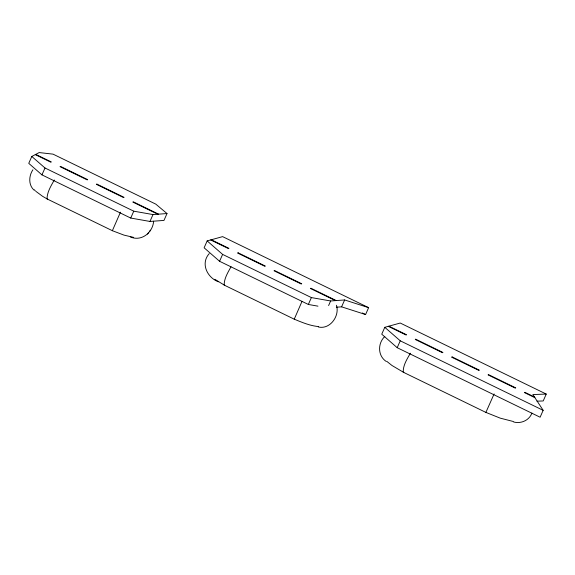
<?xml version="1.0" encoding="UTF-8"?>
<svg xmlns="http://www.w3.org/2000/svg" width="575" height="575" viewBox="0 0 575 575"><rect width="100%" height="100%" fill="white"/><g stroke="black" fill="none" stroke-linecap="round" stroke-linejoin="round"><path stroke-width="0.86" d="M153.618 221.238C152.849 232.537 141.522 241.802 130.367 236.958M133.63 237.389L123.999 235.118L112.362 230.697L120.462 212.189M494.098 393.954L485.889 412.404L500.2 418.133L513.338 421.511M31.798 156.472L28.75 163.35L41.946 174.872L130.719 218.054L149.96 221.447L163.968 220.426L167.023 213.548L155.789 204.125L53.044 154.143L39.165 152.562L31.798 156.472L45.001 167.993L133.767 211.176L153.015 214.568L167.023 213.548M41.946 174.872L45.001 167.993M130.719 218.054L133.767 211.176M149.96 221.447L153.015 214.568M336.339 307.215L341.593 306.834L365.578 314.539L368.625 307.661L222.611 236.627L207.165 240.911L204.118 247.789L219.571 261.28L308.344 304.463L317.961 306.159M219.571 261.28L222.618 254.402L207.165 240.911M308.344 304.463L311.391 297.584L330.639 300.977L344.641 299.956L368.625 307.661M328.605 305.562L330.639 300.977M341.593 306.834L344.641 299.956M546.25 394.069L400.229 323.035L384.79 327.319L381.743 334.197L397.196 347.695L540.112 417.22L543.159 410.334L532.867 394.558L546.25 394.069L543.202 400.955L536.957 401.177M397.196 347.695L400.243 340.81L384.79 327.319M302.04 301.314L294.242 319.175C302.04 322.395 310.033 325.788 318.507 326.578M32.89 169.798C28.822 175.813 28.276 184.827 33.932 190.045M531.925 413.073C529.216 420.426 521.051 423.962 513.633 421.993M54.287 179.997C51.06 185.826 47.078 192.086 47.028 198.914L112.413 230.719M231.021 266.764C227.937 272.406 224.092 278.494 224.171 285.085L294.242 319.175M410.385 353.23C407.086 359.001 402.967 365.355 403.24 372.198L485.875 412.397M209.257 253.604C200.352 263.357 207.101 277.581 218.363 281.772M147.452 234.09L148.551 232.674M149.327 231.646L150.449 230.201M384.79 336.483C377.696 343.225 377.617 355.573 386.019 361.33M318.313 326.967C330.1 329.798 339.918 315.876 336.461 305.253M362.351 312.973L365.578 314.539M35.751 154.373L51.297 161.934L50.823 162.186L35.283 154.625M158.643 214.159L133.278 201.818L132.803 202.069L157.787 214.216M211.291 239.768L228.922 248.342L228.447 248.594L210.658 239.94M336.267 300.567L310.902 288.226L310.428 288.478L335.405 300.624M388.916 326.176L406.547 334.751L406.072 335.002L388.283 326.348M534.441 396.973L524.918 392.337L524.45 392.588L534.894 397.67M222.618 254.402L311.391 297.584M400.243 340.81L543.159 410.334M403.837 372.492L391.949 365.47L386.723 361.308M224.717 285.351L214.827 279.306M47.56 199.173L42.564 196.291L35.966 191.417M34.443 189.8L35.348 190.907M60.49 166.405L60.016 166.657L87.22 179.889L87.695 179.637L60.49 166.405M96.88 184.108L96.413 184.359L123.618 197.599L124.085 197.347L96.88 184.108M238.115 252.813L237.64 253.065L264.845 266.297L265.319 266.053L238.115 252.813M274.505 270.523L274.038 270.768L301.235 284.007L301.71 283.755L274.505 270.523M415.739 339.221L415.265 339.473L442.47 352.712L442.937 352.461L415.739 339.221M452.13 356.931L451.662 357.183L478.86 370.415L479.334 370.163L452.13 356.931M488.527 374.634L488.053 374.886L515.258 388.118L515.732 387.866L488.527 374.634"/></g></svg>
